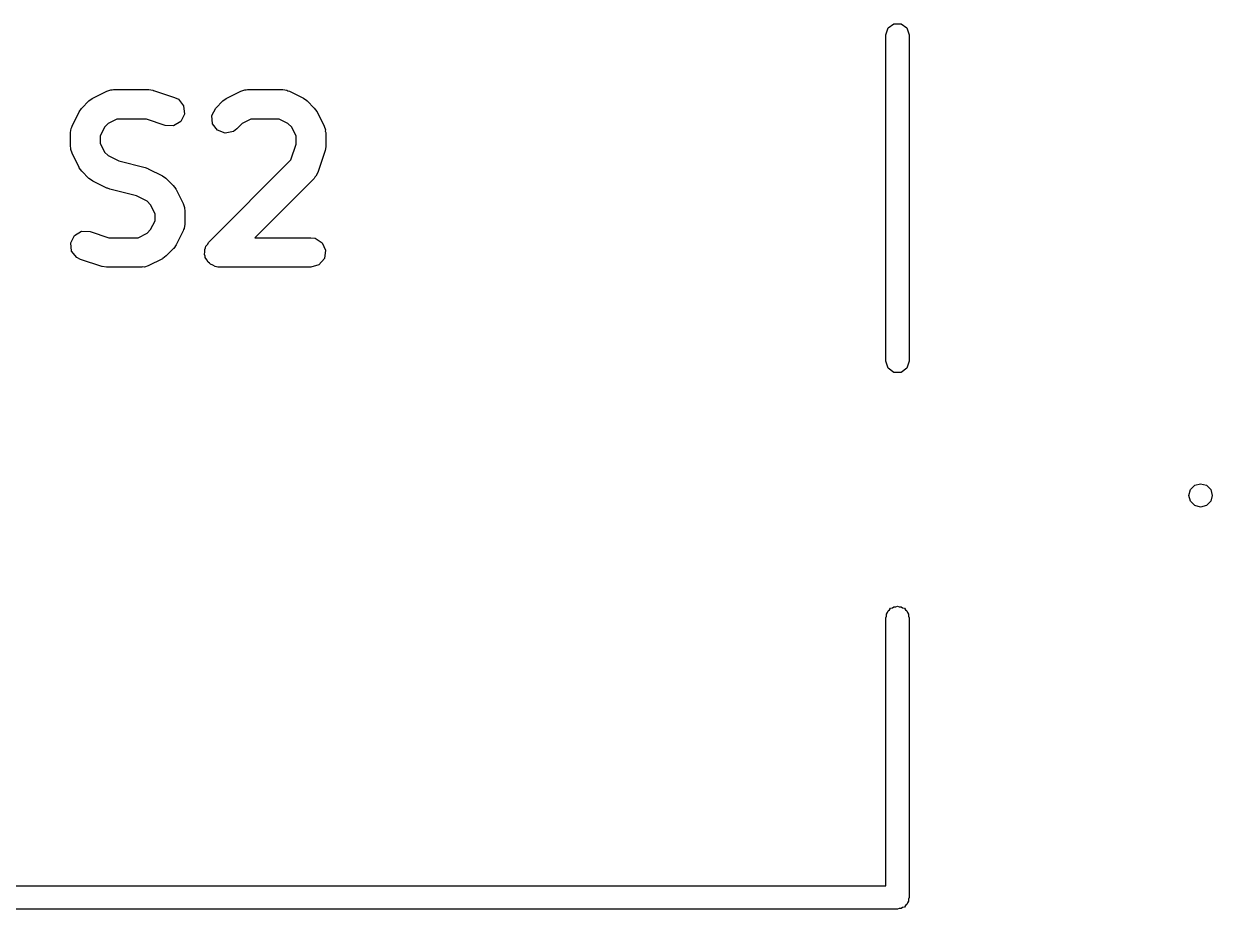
# Model space of a CAD drawing. Extents: x 96.6 to 192.3, y -145.4 to -48.3.
# Drawn here: x 176.5 to 186.7, y -129.1 to -121.5 of the extents above; entities that cross this region are included whole.
import ezdxf

# ---------------------------------------------------------------- set-up
doc = ezdxf.new("R2010")
doc.units = 0
doc.layers.add('BLACK', color=7, linetype='CONTINUOUS')

msp = doc.modelspace()

# ---------------------------------------------------------------- linework, layer by layer
at = {"layer": 'BLACK', "linetype": 'CONTINUOUS'}
for p, q in [((183.919, -121.541), (183.969, -121.505)), ((183.969, -121.505), (184.031, -121.505)), ((184.031, -121.505), (184.081, -121.541)), ((183.9, -121.6), (183.919, -121.541)), ((183.9, -124.4), (183.9, -121.6)), ((184.081, -121.541), (184.1, -121.6)), ((184.1, -121.6), (184.1, -124.4)), ((177.097, -122.143), (177.217, -122.083)), ((177.217, -122.083), (177.252, -122.072)), ((177.252, -122.072), (177.263, -122.073)), ((177.263, -122.073), (177.274, -122.07)), ((177.274, -122.07), (177.577, -122.07)), ((177.577, -122.07), (177.612, -122.075)), ((177.612, -122.075), (177.614, -122.076)), ((177.614, -122.076), (177.617, -122.076)), ((177.617, -122.076), (177.798, -122.137)), ((177.798, -122.137), (177.831, -122.153)), ((178.246, -122.143), (178.367, -122.083)), ((178.367, -122.083), (178.401, -122.072)), ((178.401, -122.072), (178.412, -122.073)), ((178.412, -122.073), (178.423, -122.07)), ((178.423, -122.07), (178.726, -122.07)), ((178.726, -122.07), (178.761, -122.075)), ((178.761, -122.075), (178.771, -122.081)), ((178.771, -122.081), (178.783, -122.083)), ((178.783, -122.083), (178.903, -122.143)), ((176.979, -122.261), (177, -122.231)), ((177, -122.231), (177.002, -122.23)), ((177.002, -122.23), (177.003, -122.228)), ((177.003, -122.228), (177.064, -122.167)), ((177.064, -122.167), (177.092, -122.146)), ((177.092, -122.146), (177.095, -122.145)), ((177.095, -122.145), (177.097, -122.143)), ((177.831, -122.153), (177.875, -122.209)), ((177.875, -122.209), (177.883, -122.28)), ((178.118, -122.291), (178.152, -122.228)), ((178.152, -122.228), (178.213, -122.167)), ((178.213, -122.167), (178.242, -122.146)), ((178.242, -122.146), (178.244, -122.145)), ((178.244, -122.145), (178.246, -122.143)), ((178.903, -122.143), (178.933, -122.164)), ((178.933, -122.164), (178.934, -122.166)), ((178.934, -122.166), (178.936, -122.167)), ((178.936, -122.167), (178.997, -122.228)), ((178.997, -122.228), (179.019, -122.257)), ((176.919, -122.382), (176.979, -122.261)), ((177.304, -122.324), (177.229, -122.361)), ((177.556, -122.324), (177.304, -122.324)), ((177.718, -122.378), (177.556, -122.324)), ((177.851, -122.344), (177.789, -122.38)), ((177.883, -122.28), (177.851, -122.344)), ((178.123, -122.362), (178.118, -122.291)), ((178.453, -122.324), (178.378, -122.361)), ((178.696, -122.324), (178.453, -122.324)), ((178.771, -122.361), (178.696, -122.324)), ((179.019, -122.257), (179.019, -122.259)), ((179.019, -122.259), (179.021, -122.261)), ((179.021, -122.261), (179.081, -122.382)), ((176.905, -122.438), (176.911, -122.403)), ((176.905, -122.559), (176.905, -122.438)), ((176.911, -122.403), (176.917, -122.393)), ((176.917, -122.393), (176.919, -122.382)), ((177.197, -122.393), (177.159, -122.468)), ((177.229, -122.361), (177.197, -122.393)), ((177.789, -122.38), (177.718, -122.378)), ((178.166, -122.419), (178.123, -122.362)), ((178.233, -122.444), (178.166, -122.419)), ((178.303, -122.429), (178.233, -122.444)), ((178.332, -122.407), (178.303, -122.429)), ((178.378, -122.361), (178.332, -122.407)), ((178.803, -122.393), (178.771, -122.361)), ((178.841, -122.468), (178.803, -122.393)), ((179.081, -122.382), (179.093, -122.416)), ((179.093, -122.416), (179.091, -122.427)), ((179.091, -122.427), (179.095, -122.438)), ((179.095, -122.438), (179.095, -122.559)), ((177.159, -122.468), (177.159, -122.529)), ((177.159, -122.529), (177.197, -122.605)), ((178.796, -122.672), (178.841, -122.539)), ((178.841, -122.539), (178.841, -122.468)), ((176.909, -122.57), (176.905, -122.559)), ((176.907, -122.582), (176.909, -122.57)), ((176.919, -122.616), (176.907, -122.582)), ((176.979, -122.737), (176.919, -122.616)), ((177.197, -122.605), (177.229, -122.636)), ((177.229, -122.636), (177.319, -122.682)), ((179.088, -122.6), (179.028, -122.781)), ((179.089, -122.595), (179.088, -122.597)), ((179.088, -122.597), (179.088, -122.6)), ((179.095, -122.559), (179.089, -122.595)), ((176.981, -122.739), (176.979, -122.737)), ((176.981, -122.741), (176.981, -122.739)), ((177.003, -122.77), (176.981, -122.741)), ((177.319, -122.682), (177.547, -122.739)), ((177.547, -122.739), (177.569, -122.747)), ((177.569, -122.747), (177.573, -122.748)), ((177.573, -122.748), (177.694, -122.809)), ((178.092, -123.377), (178.796, -122.672)), ((177.064, -122.831), (177.003, -122.77)), ((177.066, -122.832), (177.064, -122.831)), ((177.067, -122.834), (177.066, -122.832)), ((177.097, -122.854), (177.067, -122.834)), ((177.217, -122.915), (177.097, -122.854)), ((177.694, -122.809), (177.724, -122.829)), ((177.724, -122.829), (177.725, -122.831)), ((177.725, -122.831), (177.727, -122.832)), ((177.727, -122.832), (177.787, -122.893)), ((178.997, -122.831), (178.488, -123.34)), ((179.002, -122.821), (178.997, -122.831)), ((179.011, -122.813), (179.002, -122.821)), ((179.028, -122.781), (179.011, -122.813)), ((177.222, -122.916), (177.217, -122.915)), ((177.243, -122.925), (177.222, -122.916)), ((177.472, -122.982), (177.243, -122.925)), ((177.787, -122.893), (177.809, -122.922)), ((177.809, -122.922), (177.81, -122.924)), ((177.81, -122.924), (177.811, -122.926)), ((177.811, -122.926), (177.872, -123.047)), ((177.562, -123.027), (177.472, -122.982)), ((177.593, -123.058), (177.562, -123.027)), ((177.631, -123.134), (177.593, -123.058)), ((177.872, -123.047), (177.883, -123.081)), ((177.631, -123.195), (177.631, -123.134)), ((177.883, -123.081), (177.882, -123.093)), ((177.882, -123.093), (177.885, -123.104)), ((177.885, -123.104), (177.885, -123.225)), ((177.593, -123.27), (177.631, -123.195)), ((177.88, -123.26), (177.874, -123.27)), ((177.885, -123.225), (177.88, -123.26)), ((176.907, -123.383), (176.939, -123.32)), ((176.939, -123.32), (177.001, -123.283)), ((177.001, -123.283), (177.073, -123.286)), ((177.073, -123.286), (177.234, -123.34)), ((177.234, -123.34), (177.486, -123.34)), ((177.486, -123.34), (177.562, -123.302)), ((177.562, -123.302), (177.593, -123.27)), ((177.872, -123.281), (177.811, -123.402)), ((177.874, -123.27), (177.872, -123.281)), ((178.488, -123.34), (178.968, -123.34)), ((178.968, -123.34), (179.003, -123.345)), ((179.003, -123.345), (179.064, -123.383)), ((176.915, -123.455), (176.907, -123.383)), ((176.96, -123.51), (176.915, -123.455)), ((177.787, -123.435), (177.727, -123.496)), ((177.789, -123.433), (177.787, -123.435)), ((177.791, -123.432), (177.789, -123.433)), ((177.811, -123.402), (177.791, -123.432)), ((178.056, -123.485), (178.059, -123.462)), ((178.057, -123.44), (178.064, -123.427)), ((178.059, -123.462), (178.057, -123.44)), ((178.064, -123.427), (178.066, -123.414)), ((178.066, -123.414), (178.081, -123.397)), ((178.081, -123.397), (178.092, -123.377)), ((179.064, -123.383), (179.093, -123.448)), ((179.093, -123.448), (179.083, -123.519)), ((176.992, -123.527), (176.96, -123.51)), ((177.174, -123.587), (176.992, -123.527)), ((177.694, -123.52), (177.573, -123.58)), ((177.696, -123.518), (177.694, -123.52)), ((177.698, -123.518), (177.696, -123.518)), ((177.727, -123.496), (177.698, -123.518)), ((178.061, -123.497), (178.056, -123.485)), ((178.062, -123.511), (178.061, -123.497)), ((178.076, -123.529), (178.062, -123.511)), ((178.085, -123.55), (178.076, -123.529)), ((178.097, -123.557), (178.085, -123.55)), ((178.105, -123.568), (178.097, -123.557)), ((178.127, -123.576), (178.105, -123.568)), ((179.083, -123.519), (179.036, -123.573)), ((177.176, -123.587), (177.174, -123.587)), ((177.178, -123.588), (177.176, -123.587)), ((177.214, -123.594), (177.178, -123.588)), ((177.516, -123.594), (177.214, -123.594)), ((177.527, -123.59), (177.516, -123.594)), ((177.539, -123.592), (177.527, -123.59)), ((177.573, -123.58), (177.539, -123.592)), ((178.146, -123.588), (178.127, -123.576)), ((178.168, -123.592), (178.146, -123.588)), ((178.172, -123.593), (178.168, -123.592)), ((178.175, -123.593), (178.172, -123.593)), ((178.181, -123.594), (178.175, -123.593)), ((178.968, -123.594), (178.181, -123.594)), ((179.036, -123.573), (178.968, -123.594)), ((183.919, -124.459), (183.9, -124.4)), ((183.969, -124.495), (183.919, -124.459)), ((184.081, -124.459), (184.031, -124.495)), ((184.1, -124.4), (184.081, -124.459)), ((184.031, -124.495), (183.969, -124.495)), ((186.5, -125.55), (186.513, -125.5)), ((186.513, -125.5), (186.55, -125.463)), ((186.55, -125.463), (186.6, -125.45)), ((186.6, -125.45), (186.65, -125.463)), ((186.65, -125.463), (186.687, -125.5)), ((186.687, -125.5), (186.7, -125.55)), ((186.513, -125.6), (186.5, -125.55)), ((186.55, -125.637), (186.513, -125.6)), ((186.687, -125.6), (186.65, -125.637)), ((186.7, -125.55), (186.687, -125.6)), ((186.6, -125.65), (186.55, -125.637)), ((186.65, -125.637), (186.6, -125.65)), ((183.932, -126.532), (183.941, -126.519)), ((183.941, -126.519), (183.956, -126.514)), ((183.956, -126.514), (183.969, -126.505)), ((183.969, -126.505), (183.985, -126.505)), ((183.985, -126.505), (184, -126.5)), ((184, -126.5), (184.015, -126.505)), ((184.015, -126.505), (184.031, -126.505)), ((184.031, -126.505), (184.044, -126.514)), ((184.044, -126.514), (184.059, -126.519)), ((184.059, -126.519), (184.068, -126.532)), ((183.9, -126.6), (183.905, -126.585)), ((183.9, -128.9), (183.9, -126.6)), ((183.905, -126.569), (183.914, -126.556)), ((183.905, -126.585), (183.905, -126.569)), ((183.914, -126.556), (183.919, -126.541)), ((183.919, -126.541), (183.932, -126.532)), ((184.068, -126.532), (184.081, -126.541)), ((184.081, -126.541), (184.086, -126.556)), ((184.086, -126.556), (184.095, -126.569)), ((184.095, -126.569), (184.095, -126.585)), ((184.095, -126.585), (184.1, -126.6)), ((184.1, -126.6), (184.1, -129)), ((172.1, -128.9), (183.9, -128.9)), ((184.068, -129.068), (184.059, -129.081)), ((184.081, -129.059), (184.068, -129.068)), ((184.086, -129.044), (184.081, -129.059)), ((184.095, -129.031), (184.086, -129.044)), ((184.1, -129), (184.095, -129.015)), ((184.095, -129.015), (184.095, -129.031)), ((184, -129.1), (172, -129.1)), ((184.015, -129.095), (184, -129.1)), ((184.031, -129.095), (184.015, -129.095)), ((184.044, -129.086), (184.031, -129.095)), ((184.059, -129.081), (184.044, -129.086))]:
    msp.add_line(p, q, dxfattribs=at)

doc.saveas('drawing.dxf')
